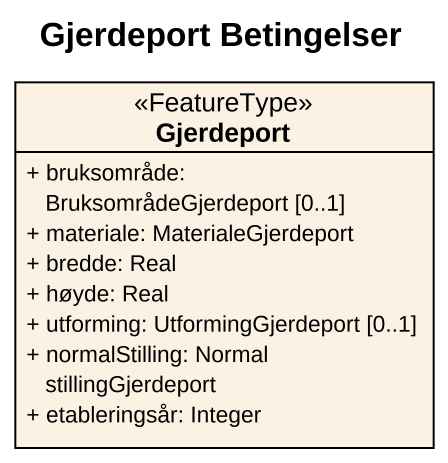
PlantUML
@startuml
title Gjerdeport Betingelser
hide circle
hide empty members
skinparam classAttributeIconSize 0
class Gjerdeport <<FeatureType>> {
  + bruksområde: BruksområdeGjerdeport [0..1]
  + materiale: MaterialeGjerdeport
  + bredde: Real
  + høyde: Real
  + utforming: UtformingGjerdeport [0..1]
  + normalStilling: Normal stillingGjerdeport
  + etableringsår: Integer
}
@enduml
